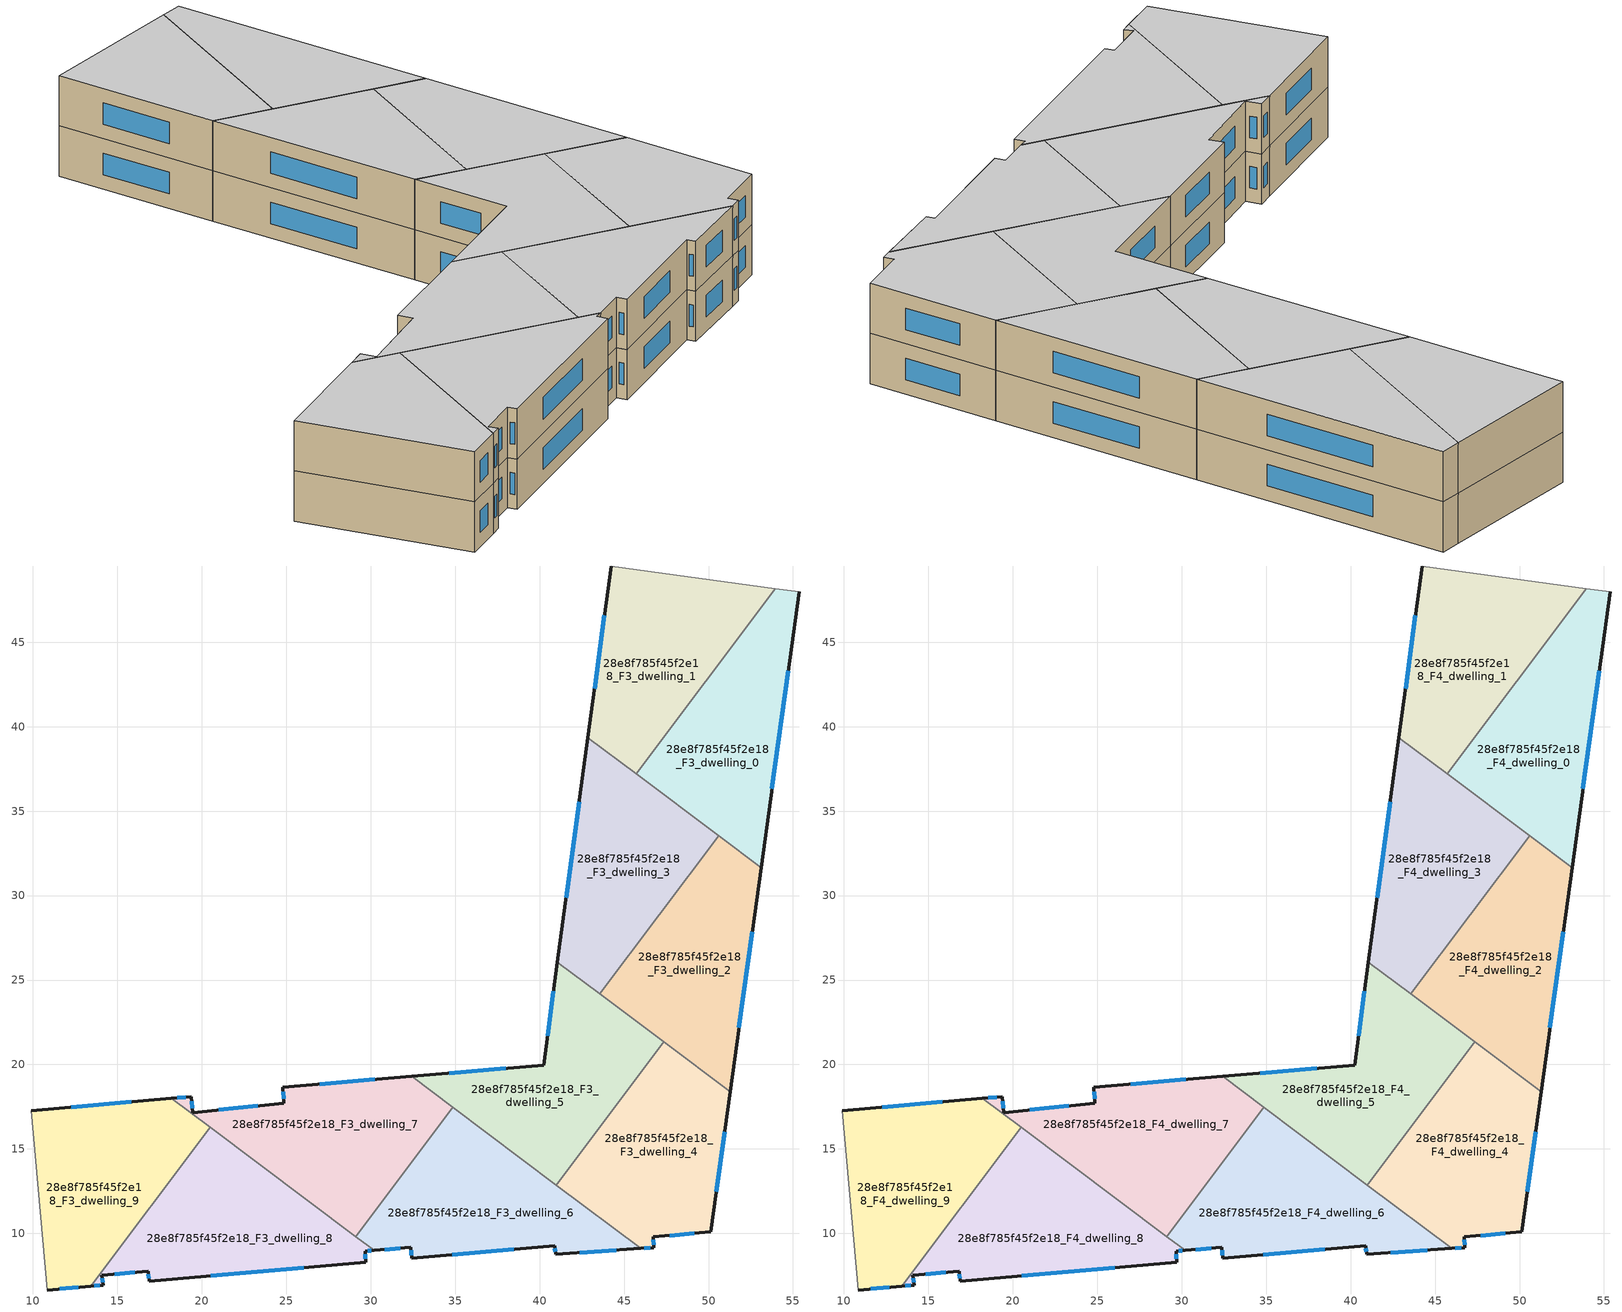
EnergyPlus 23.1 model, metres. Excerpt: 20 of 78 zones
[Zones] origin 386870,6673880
28e8f785f45f2e18_F3_dwelling_0
 floor to 28e8f785f45f2e18_F2_dwelling_0 (EU_floor_Construction): 55.37,47.97 53.11,31.66 45.73,37.2 53.96,48.17 z9
 wall outside (EU_wall_Construction): 53.11,31.66 55.37,47.97 z9:12
 wall to 28e8f785f45f2e18_F3_dwelling_1 (EU_wall_Construction): 53.96,48.17 45.73,37.2 z9:12
 wall adiabatic (EU_wall_Construction): 55.37,47.97 53.96,48.17 z9:12
 wall to 28e8f785f45f2e18_F3_dwelling_3 (EU_wall_Construction): 45.73,37.2 50.59,33.55 z9:12
 wall to 28e8f785f45f2e18_F3_dwelling_2 (EU_wall_Construction): 50.59,33.55 53.11,31.66 z9:12
 window (EU_Window_Construction): 53.76,36.32 54.72,43.31 z9.86:11.14
28e8f785f45f2e18_F3_dwelling_1
 floor to 28e8f785f45f2e18_F2_dwelling_1 (EU_floor_Construction): 53.96,48.17 45.73,37.2 42.86,39.36 44.23,49.51 z9
 wall outside (EU_wall_Construction): 44.23,49.51 42.86,39.36 z9:12
 wall adiabatic (EU_wall_Construction): 53.96,48.17 44.23,49.51 z9:12
 wall to 28e8f785f45f2e18_F3_dwelling_3 (EU_wall_Construction): 42.86,39.36 45.73,37.2 z9:12
 window (EU_Window_Construction): 43.84,46.61 43.25,42.26 z9.86:11.14
28e8f785f45f2e18_F3_dwelling_2
 floor to 28e8f785f45f2e18_F2_dwelling_2 (EU_floor_Construction): 53.11,31.66 51.28,18.39 43.56,24.18 50.59,33.55 z9
 wall outside (EU_wall_Construction): 51.28,18.39 53.11,31.66 z9:12
 wall to 28e8f785f45f2e18_F3_dwelling_3 (EU_wall_Construction): 50.59,33.55 43.56,24.18 z9:12
 wall to 28e8f785f45f2e18_F3_dwelling_4 (EU_wall_Construction): 47.35,21.34 51.28,18.39 z9:12
 wall to 28e8f785f45f2e18_F3_dwelling_5 (EU_wall_Construction): 43.56,24.18 47.35,21.34 z9:12
 window (EU_Window_Construction): 51.8,22.18 52.59,27.87 z9.86:11.14
28e8f785f45f2e18_F3_dwelling_3
 floor to 28e8f785f45f2e18_F2_dwelling_3 (EU_floor_Construction): 50.59,33.55 43.56,24.18 41.06,26.06 42.86,39.36 z9
 wall outside (EU_wall_Construction): 42.86,39.36 41.06,26.06 z9:12
 wall to 28e8f785f45f2e18_F3_dwelling_5 (EU_wall_Construction): 41.06,26.06 43.56,24.18 z9:12
 window (EU_Window_Construction): 42.34,35.56 41.57,29.86 z9.86:11.14
28e8f785f45f2e18_F3_dwelling_4
 floor to 28e8f785f45f2e18_F2_dwelling_4 (EU_floor_Construction): 51.28,18.39 50.13,10.09 46.73,9.79 46.76,9.16 45.99,9.11 40.99,12.86 47.35,21.34 z9
 wall outside (EU_wall_Construction): 45.99,9.11 46.76,9.16 46.73,9.79 50.13,10.09 51.28,18.39 z9:12
 wall to 28e8f785f45f2e18_F3_dwelling_5 (EU_wall_Construction): 47.35,21.34 40.99,12.86 z9:12
 wall to 28e8f785f45f2e18_F3_dwelling_6 (EU_wall_Construction): 40.99,12.86 45.99,9.11 z9:12
 window (EU_Window_Construction): 50.46,12.46 50.95,16.02 / 47.7,9.88 49.16,10 / 46.75,9.34 46.74,9.61 / 46.21,9.12 46.54,9.14 z9.86:11.14
28e8f785f45f2e18_F3_dwelling_5
 floor to 28e8f785f45f2e18_F2_dwelling_5 (EU_floor_Construction): 47.35,21.34 40.99,12.86 32.42,19.3 40.23,19.96 41.06,26.06 z9
 wall outside (EU_wall_Construction): 41.06,26.06 40.23,19.96 32.42,19.3 z9:12
 wall to 28e8f785f45f2e18_F3_dwelling_7 (EU_wall_Construction): 32.42,19.3 34.85,17.47 z9:12
 wall to 28e8f785f45f2e18_F3_dwelling_6 (EU_wall_Construction): 34.85,17.47 40.99,12.86 z9:12
 window (EU_Window_Construction): 40.82,24.32 40.47,21.71 / 38,19.78 34.65,19.49 z9.86:11.14
28e8f785f45f2e18_F3_dwelling_6
 floor to 28e8f785f45f2e18_F2_dwelling_6 (EU_floor_Construction): 45.99,9.11 40.94,8.76 40.89,9.28 32.42,8.54 32.38,9.17 30.2,8.99 29.1,9.82 34.85,17.47 z9
 wall outside (EU_wall_Construction): 30.2,8.99 32.38,9.17 32.42,8.54 40.89,9.28 40.94,8.76 45.99,9.11 z9:12
 wall to 28e8f785f45f2e18_F3_dwelling_7 (EU_wall_Construction): 34.85,17.47 29.1,9.82 z9:12
 wall to 28e8f785f45f2e18_F3_dwelling_8 (EU_wall_Construction): 29.1,9.82 30.2,8.99 z9:12
 window (EU_Window_Construction): 42.39,8.86 44.55,9.01 / 40.9,9.13 40.93,8.91 / 34.84,8.75 38.47,9.07 / 32.39,8.99 32.41,8.72 / 30.82,9.04 31.76,9.12 z9.86:11.14
28e8f785f45f2e18_F3_dwelling_7
 floor to 28e8f785f45f2e18_F2_dwelling_7 (EU_floor_Construction): 34.85,17.47 29.1,9.82 18.21,18 19.38,18.1 19.47,17.15 24.87,17.71 24.8,18.65 32.42,19.3 z9
 wall outside (EU_wall_Construction): 32.42,19.3 24.8,18.65 24.87,17.71 19.47,17.15 19.38,18.1 18.21,18 z9:12
 wall to 28e8f785f45f2e18_F3_dwelling_9 (EU_wall_Construction): 18.21,18 20.49,16.28 z9:12
 wall to 28e8f785f45f2e18_F3_dwelling_8 (EU_wall_Construction): 20.49,16.28 29.1,9.82 z9:12
 window (EU_Window_Construction): 19.04,18.07 18.54,18.03 / 19.44,17.42 19.4,17.83 / 23.33,17.55 21.01,17.31 / 24.82,18.38 24.85,17.98 / 30.24,19.11 26.98,18.84 z9.86:11.14
28e8f785f45f2e18_F3_dwelling_8
 floor to 28e8f785f45f2e18_F2_dwelling_8 (EU_floor_Construction): 30.2,8.99 29.67,8.95 29.7,8.3 16.88,7.18 16.82,7.76 14.07,7.52 14.18,6.94 13.42,6.88 20.49,16.28 z9
 wall outside (EU_wall_Construction): 13.42,6.88 14.18,6.94 14.07,7.52 16.82,7.76 16.88,7.18 29.7,8.3 29.67,8.95 30.2,8.99 z9:12
 wall to 28e8f785f45f2e18_F3_dwelling_9 (EU_wall_Construction): 20.49,16.28 13.42,6.88 z9:12
 window (EU_Window_Construction): 13.64,6.89 13.96,6.92 / 29.82,8.96 30.05,8.98 / 29.69,8.49 29.68,8.77 / 20.54,7.5 26.03,7.98 / 16.84,7.59 16.86,7.34 / 14.86,7.59 16.03,7.69 / 14.15,7.11 14.1,7.35 z9.86:11.14
28e8f785f45f2e18_F3_dwelling_9
 floor to 28e8f785f45f2e18_F2_dwelling_9 (EU_floor_Construction): 20.49,16.28 13.42,6.88 10.84,6.65 9.91,17.25 18.21,18 z9
 wall outside (EU_wall_Construction): 18.21,18 9.91,17.25 / 10.84,6.65 13.42,6.88 z9:12
 wall adiabatic (EU_wall_Construction): 9.91,17.25 10.84,6.65 z9:12
 window (EU_Window_Construction): 15.84,17.78 12.28,17.46 / 11.58,6.71 12.69,6.81 z9.86:11.14
28e8f785f45f2e18_F4_dwelling_0
 floor to 28e8f785f45f2e18_F3_dwelling_0 (EU_floor_Construction): 55.37,47.97 53.11,31.66 45.73,37.2 53.96,48.17 z12
 wall outside (EU_wall_Construction): 53.11,31.66 55.37,47.97 z12:15
 wall to 28e8f785f45f2e18_F4_dwelling_1 (EU_wall_Construction): 53.96,48.17 45.73,37.2 z12:15
 wall adiabatic (EU_wall_Construction): 55.37,47.97 53.96,48.17 z12:15
 wall to 28e8f785f45f2e18_F4_dwelling_3 (EU_wall_Construction): 45.73,37.2 50.59,33.55 z12:15
 wall to 28e8f785f45f2e18_F4_dwelling_2 (EU_wall_Construction): 50.59,33.55 53.11,31.66 z12:15
 window (EU_Window_Construction): 53.76,36.32 54.72,43.31 z12.86:14.14
 ceiling to 28e8f785f45f2e18_F5_dwelling_0 (EU_floor_Construction): 53.11,31.66 55.37,47.97 53.96,48.17 45.73,37.2 z15
28e8f785f45f2e18_F4_dwelling_1
 floor to 28e8f785f45f2e18_F3_dwelling_1 (EU_floor_Construction): 53.96,48.17 45.73,37.2 42.86,39.36 44.23,49.51 z12
 wall outside (EU_wall_Construction): 44.23,49.51 42.86,39.36 z12:15
 wall adiabatic (EU_wall_Construction): 53.96,48.17 44.23,49.51 z12:15
 wall to 28e8f785f45f2e18_F4_dwelling_3 (EU_wall_Construction): 42.86,39.36 45.73,37.2 z12:15
 window (EU_Window_Construction): 43.84,46.61 43.25,42.26 z12.86:14.14
 ceiling to 28e8f785f45f2e18_F5_dwelling_1 (EU_floor_Construction): 45.73,37.2 53.96,48.17 44.23,49.51 42.86,39.36 z15
28e8f785f45f2e18_F4_dwelling_2
 floor to 28e8f785f45f2e18_F3_dwelling_2 (EU_floor_Construction): 53.11,31.66 51.28,18.39 43.56,24.18 50.59,33.55 z12
 wall outside (EU_wall_Construction): 51.28,18.39 53.11,31.66 z12:15
 wall to 28e8f785f45f2e18_F4_dwelling_3 (EU_wall_Construction): 50.59,33.55 43.56,24.18 z12:15
 wall to 28e8f785f45f2e18_F4_dwelling_4 (EU_wall_Construction): 47.35,21.34 51.28,18.39 z12:15
 wall to 28e8f785f45f2e18_F4_dwelling_5 (EU_wall_Construction): 43.56,24.18 47.35,21.34 z12:15
 window (EU_Window_Construction): 51.8,22.18 52.59,27.87 z12.86:14.14
 ceiling to 28e8f785f45f2e18_F5_dwelling_2 (EU_floor_Construction): 51.28,18.39 53.11,31.66 50.59,33.55 43.56,24.18 z15
28e8f785f45f2e18_F4_dwelling_3
 floor to 28e8f785f45f2e18_F3_dwelling_3 (EU_floor_Construction): 50.59,33.55 43.56,24.18 41.06,26.06 42.86,39.36 z12
 wall outside (EU_wall_Construction): 42.86,39.36 41.06,26.06 z12:15
 wall to 28e8f785f45f2e18_F4_dwelling_5 (EU_wall_Construction): 41.06,26.06 43.56,24.18 z12:15
 window (EU_Window_Construction): 42.34,35.56 41.57,29.86 z12.86:14.14
 ceiling to 28e8f785f45f2e18_F5_dwelling_3 (EU_floor_Construction): 43.56,24.18 50.59,33.55 42.86,39.36 41.06,26.06 z15
28e8f785f45f2e18_F4_dwelling_4
 floor to 28e8f785f45f2e18_F3_dwelling_4 (EU_floor_Construction): 51.28,18.39 50.13,10.09 46.73,9.79 46.76,9.16 45.99,9.11 40.99,12.86 47.35,21.34 z12
 wall outside (EU_wall_Construction): 45.99,9.11 46.76,9.16 46.73,9.79 50.13,10.09 51.28,18.39 z12:15
 wall to 28e8f785f45f2e18_F4_dwelling_5 (EU_wall_Construction): 47.35,21.34 40.99,12.86 z12:15
 wall to 28e8f785f45f2e18_F4_dwelling_6 (EU_wall_Construction): 40.99,12.86 45.99,9.11 z12:15
 window (EU_Window_Construction): 50.46,12.46 50.95,16.02 / 47.7,9.88 49.16,10 / 46.75,9.34 46.74,9.61 / 46.21,9.12 46.54,9.14 z12.86:14.14
 ceiling to 28e8f785f45f2e18_F5_dwelling_4 (EU_floor_Construction): 50.13,10.09 51.28,18.39 47.35,21.34 40.99,12.86 45.99,9.11 46.76,9.16 46.73,9.79 z15
28e8f785f45f2e18_F4_dwelling_5
 floor to 28e8f785f45f2e18_F3_dwelling_5 (EU_floor_Construction): 47.35,21.34 40.99,12.86 32.42,19.3 40.23,19.96 41.06,26.06 z12
 wall outside (EU_wall_Construction): 41.06,26.06 40.23,19.96 32.42,19.3 z12:15
 wall to 28e8f785f45f2e18_F4_dwelling_7 (EU_wall_Construction): 32.42,19.3 34.85,17.47 z12:15
 wall to 28e8f785f45f2e18_F4_dwelling_6 (EU_wall_Construction): 34.85,17.47 40.99,12.86 z12:15
 window (EU_Window_Construction): 40.82,24.32 40.47,21.71 / 38,19.78 34.65,19.49 z12.86:14.14
 ceiling to 28e8f785f45f2e18_F5_dwelling_5 (EU_floor_Construction): 40.99,12.86 47.35,21.34 41.06,26.06 40.23,19.96 32.42,19.3 z15
28e8f785f45f2e18_F4_dwelling_6
 floor to 28e8f785f45f2e18_F3_dwelling_6 (EU_floor_Construction): 45.99,9.11 40.94,8.76 40.89,9.28 32.42,8.54 32.38,9.17 30.2,8.99 29.1,9.82 34.85,17.47 z12
 wall outside (EU_wall_Construction): 30.2,8.99 32.38,9.17 32.42,8.54 40.89,9.28 40.94,8.76 45.99,9.11 z12:15
 wall to 28e8f785f45f2e18_F4_dwelling_7 (EU_wall_Construction): 34.85,17.47 29.1,9.82 z12:15
 wall to 28e8f785f45f2e18_F4_dwelling_8 (EU_wall_Construction): 29.1,9.82 30.2,8.99 z12:15
 window (EU_Window_Construction): 42.39,8.86 44.55,9.01 / 40.9,9.13 40.93,8.91 / 34.84,8.75 38.47,9.07 / 32.39,8.99 32.41,8.72 / 30.82,9.04 31.76,9.12 z12.86:14.14
 ceiling to 28e8f785f45f2e18_F5_dwelling_6 (EU_floor_Construction): 45.99,9.11 34.85,17.47 29.1,9.82 30.2,8.99 32.38,9.17 32.42,8.54 40.89,9.28 40.94,8.76 z15
28e8f785f45f2e18_F4_dwelling_7
 floor to 28e8f785f45f2e18_F3_dwelling_7 (EU_floor_Construction): 34.85,17.47 29.1,9.82 18.21,18 19.38,18.1 19.47,17.15 24.87,17.71 24.8,18.65 32.42,19.3 z12
 wall outside (EU_wall_Construction): 32.42,19.3 24.8,18.65 24.87,17.71 19.47,17.15 19.38,18.1 18.21,18 z12:15
 wall to 28e8f785f45f2e18_F4_dwelling_9 (EU_wall_Construction): 18.21,18 20.49,16.28 z12:15
 wall to 28e8f785f45f2e18_F4_dwelling_8 (EU_wall_Construction): 20.49,16.28 29.1,9.82 z12:15
 window (EU_Window_Construction): 19.04,18.07 18.54,18.03 / 19.44,17.42 19.4,17.83 / 23.33,17.55 21.01,17.31 / 24.82,18.38 24.85,17.98 / 30.24,19.11 26.98,18.84 z12.86:14.14
 ceiling to 28e8f785f45f2e18_F5_dwelling_7 (EU_floor_Construction): 29.1,9.82 34.85,17.47 32.42,19.3 24.8,18.65 24.87,17.71 19.47,17.15 19.38,18.1 18.21,18 z15
28e8f785f45f2e18_F4_dwelling_8
 floor to 28e8f785f45f2e18_F3_dwelling_8 (EU_floor_Construction): 30.2,8.99 29.67,8.95 29.7,8.3 16.88,7.18 16.82,7.76 14.07,7.52 14.18,6.94 13.42,6.88 20.49,16.28 z12
 wall outside (EU_wall_Construction): 13.42,6.88 14.18,6.94 14.07,7.52 16.82,7.76 16.88,7.18 29.7,8.3 29.67,8.95 30.2,8.99 z12:15
 wall to 28e8f785f45f2e18_F4_dwelling_9 (EU_wall_Construction): 20.49,16.28 13.42,6.88 z12:15
 window (EU_Window_Construction): 13.64,6.89 13.96,6.92 / 29.82,8.96 30.05,8.98 / 29.69,8.49 29.68,8.77 / 20.54,7.5 26.03,7.98 / 16.84,7.59 16.86,7.34 / 14.86,7.59 16.03,7.69 / 14.15,7.11 14.1,7.35 z12.86:14.14
 ceiling to 28e8f785f45f2e18_F5_dwelling_8 (EU_floor_Construction): 29.7,8.3 29.67,8.95 30.2,8.99 20.49,16.28 13.42,6.88 14.18,6.94 14.07,7.52 16.82,7.76 16.88,7.18 z15
28e8f785f45f2e18_F4_dwelling_9
 floor to 28e8f785f45f2e18_F3_dwelling_9 (EU_floor_Construction): 20.49,16.28 13.42,6.88 10.84,6.65 9.91,17.25 18.21,18 z12
 wall outside (EU_wall_Construction): 18.21,18 9.91,17.25 / 10.84,6.65 13.42,6.88 z12:15
 wall adiabatic (EU_wall_Construction): 9.91,17.25 10.84,6.65 z12:15
 window (EU_Window_Construction): 15.84,17.78 12.28,17.46 / 11.58,6.71 12.69,6.81 z12.86:14.14
 ceiling to 28e8f785f45f2e18_F5_dwelling_9 (EU_floor_Construction): 13.42,6.88 20.49,16.28 18.21,18 9.91,17.25 10.84,6.65 z15
[Building]
EU S2 Campaign: North Axis=0; Terrain=City; Solar Distribution=FullExterior
[Site:Location]
Helsinki-Vantaa.AP: Latitude=60.317; Longitude=24.963; Time Zone=2; Elevation=54.6
[SizingPeriod:WeatherFileDays]
AnnualSizingPeriod: Begin Month=1; Begin Day of Month=1; End Month=12; End Day of Month=31; Day of Week for Start Day=Monday; Use Weather File Daylight Saving Period=No; Use Weather File Rain and Snow Indicators=No
[MATERIAL]
EU_InternalMass_Material: Roughness=MediumRough; Thickness=0.1; Conductivity=1; Density=1800; Specific Heat=900; Thermal Absorptance=0.9; Solar Absorptance=0.7; Visible Absorptance=0.7
[MATERIAL:NOMASS] Roughness=MediumRough; Thermal Absorptance=0.9; Solar Absorptance=0.7; Visible Absorptance=0.7
Name | Thermal Resistance
EU_wall_NoMass | 2.29768
EU_floor_NoMass | 2.06791
[WINDOWMATERIAL:SIMPLEGLAZINGSYSTEM]
EU_Window_SimpleGlazing: UFactor=2.12775; Solar Heat Gain Coefficient=0.7; Visible Transmittance=0.7
[CONSTRUCTION]
EU_wall_Construction: EU_wall_NoMass
EU_floor_Construction: EU_floor_NoMass
EU_Window_Construction: EU_Window_SimpleGlazing
EU_InternalMass_Construction: EU_InternalMass_Material
[ZONE] Type=1; Multiplier=1; Ceiling Height=autocalculate; Floor Area=autocalculate; Part of Total Floor Area=Yes
Name | Volume
28e8f785f45f2e18_F3_dwelling_0; 28e8f785f45f2e18_F4_dwelling_0 | 224.864
28e8f785f45f2e18_F3_dwelling_1; 28e8f785f45f2e18_F4_dwelling_1 | 224.867
28e8f785f45f2e18_F3_dwelling_2; 28e8f785f45f2e18_F4_dwelling_2 | 224.882
28e8f785f45f2e18_F3_dwelling_3; 28e8f785f45f2e18_F4_dwelling_3 | 224.872
28e8f785f45f2e18_F3_dwelling_4; 28e8f785f45f2e18_F4_dwelling_4 | 224.838
28e8f785f45f2e18_F3_dwelling_5; 28e8f785f45f2e18_F4_dwelling_5 | 224.863
28e8f785f45f2e18_F3_dwelling_6; 28e8f785f45f2e18_F4_dwelling_6 | 224.87
28e8f785f45f2e18_F3_dwelling_7; 28e8f785f45f2e18_F4_dwelling_7 | 224.834
28e8f785f45f2e18_F3_dwelling_8; 28e8f785f45f2e18_F4_dwelling_8 | 224.829
28e8f785f45f2e18_F3_dwelling_9; 28e8f785f45f2e18_F4_dwelling_9 | 224.865
[INTERNALMASS] Construction=EU_InternalMass_Construction
Name | Zone or ZoneList | Surface Area
28e8f785f45f2e18_F3_dwelling_0_EU_InternalMass | 28e8f785f45f2e18_F3_dwelling_0 | 74.9546
28e8f785f45f2e18_F3_dwelling_1_EU_InternalMass | 28e8f785f45f2e18_F3_dwelling_1 | 74.9548
28e8f785f45f2e18_F3_dwelling_2_EU_InternalMass | 28e8f785f45f2e18_F3_dwelling_2 | 74.9614
28e8f785f45f2e18_F3_dwelling_3_EU_InternalMass | 28e8f785f45f2e18_F3_dwelling_3 | 74.9564
28e8f785f45f2e18_F3_dwelling_4_EU_InternalMass | 28e8f785f45f2e18_F3_dwelling_4 | 74.9463
28e8f785f45f2e18_F3_dwelling_5_EU_InternalMass | 28e8f785f45f2e18_F3_dwelling_5 | 74.9555
28e8f785f45f2e18_F3_dwelling_6_EU_InternalMass | 28e8f785f45f2e18_F3_dwelling_6 | 74.9554
28e8f785f45f2e18_F3_dwelling_7_EU_InternalMass | 28e8f785f45f2e18_F3_dwelling_7 | 74.9489
28e8f785f45f2e18_F3_dwelling_8_EU_InternalMass | 28e8f785f45f2e18_F3_dwelling_8 | 74.9431
28e8f785f45f2e18_F3_dwelling_9_EU_InternalMass | 28e8f785f45f2e18_F3_dwelling_9 | 74.9544
28e8f785f45f2e18_F4_dwelling_0_EU_InternalMass | 28e8f785f45f2e18_F4_dwelling_0 | 74.9546
28e8f785f45f2e18_F4_dwelling_1_EU_InternalMass | 28e8f785f45f2e18_F4_dwelling_1 | 74.9548
28e8f785f45f2e18_F4_dwelling_2_EU_InternalMass | 28e8f785f45f2e18_F4_dwelling_2 | 74.9614
28e8f785f45f2e18_F4_dwelling_3_EU_InternalMass | 28e8f785f45f2e18_F4_dwelling_3 | 74.9564
28e8f785f45f2e18_F4_dwelling_4_EU_InternalMass | 28e8f785f45f2e18_F4_dwelling_4 | 74.9463
28e8f785f45f2e18_F4_dwelling_5_EU_InternalMass | 28e8f785f45f2e18_F4_dwelling_5 | 74.9555
28e8f785f45f2e18_F4_dwelling_6_EU_InternalMass | 28e8f785f45f2e18_F4_dwelling_6 | 74.9554
28e8f785f45f2e18_F4_dwelling_7_EU_InternalMass | 28e8f785f45f2e18_F4_dwelling_7 | 74.9489
28e8f785f45f2e18_F4_dwelling_8_EU_InternalMass | 28e8f785f45f2e18_F4_dwelling_8 | 74.9431
28e8f785f45f2e18_F4_dwelling_9_EU_InternalMass | 28e8f785f45f2e18_F4_dwelling_9 | 74.9544
[OTHEREQUIPMENT] Fuel Type=Electricity; Design Level Calculation Method=Watts/Area; Power per Zone Floor Area=1; Fraction Latent=0; Fraction Radiant=0; Fraction Lost=0; Carbon Dioxide Generation Rate=0; EndUse Subcategory=EU_Step8_InternalGains
Name | Zone or ZoneList or Space or SpaceList | Schedule
EU_Step8_InternalGain_28e8f785f45f2e18_F3_dwelling_0_f000 | 28e8f785f45f2e18_F3_dwelling_0 | EU_Step8_GainSchedule_28e8f785f45f2e18_F3_dwelling_0_f000
EU_Step8_InternalGain_28e8f785f45f2e18_F3_dwelling_1_f000 | 28e8f785f45f2e18_F3_dwelling_1 | EU_Step8_GainSchedule_28e8f785f45f2e18_F3_dwelling_1_f000
EU_Step8_InternalGain_28e8f785f45f2e18_F3_dwelling_2_f000 | 28e8f785f45f2e18_F3_dwelling_2 | EU_Step8_GainSchedule_28e8f785f45f2e18_F3_dwelling_2_f000
EU_Step8_InternalGain_28e8f785f45f2e18_F3_dwelling_3_f000 | 28e8f785f45f2e18_F3_dwelling_3 | EU_Step8_GainSchedule_28e8f785f45f2e18_F3_dwelling_3_f000
EU_Step8_InternalGain_28e8f785f45f2e18_F3_dwelling_4_f000 | 28e8f785f45f2e18_F3_dwelling_4 | EU_Step8_GainSchedule_28e8f785f45f2e18_F3_dwelling_4_f000
EU_Step8_InternalGain_28e8f785f45f2e18_F3_dwelling_5_f000 | 28e8f785f45f2e18_F3_dwelling_5 | EU_Step8_GainSchedule_28e8f785f45f2e18_F3_dwelling_5_f000
EU_Step8_InternalGain_28e8f785f45f2e18_F3_dwelling_6_f000 | 28e8f785f45f2e18_F3_dwelling_6 | EU_Step8_GainSchedule_28e8f785f45f2e18_F3_dwelling_6_f000
EU_Step8_InternalGain_28e8f785f45f2e18_F3_dwelling_7_f000 | 28e8f785f45f2e18_F3_dwelling_7 | EU_Step8_GainSchedule_28e8f785f45f2e18_F3_dwelling_7_f000
EU_Step8_InternalGain_28e8f785f45f2e18_F3_dwelling_8_f000 | 28e8f785f45f2e18_F3_dwelling_8 | EU_Step8_GainSchedule_28e8f785f45f2e18_F3_dwelling_8_f000
EU_Step8_InternalGain_28e8f785f45f2e18_F3_dwelling_9_f000 | 28e8f785f45f2e18_F3_dwelling_9 | EU_Step8_GainSchedule_28e8f785f45f2e18_F3_dwelling_9_f000
EU_Step8_InternalGain_28e8f785f45f2e18_F4_dwelling_0_f000 | 28e8f785f45f2e18_F4_dwelling_0 | EU_Step8_GainSchedule_28e8f785f45f2e18_F4_dwelling_0_f000
EU_Step8_InternalGain_28e8f785f45f2e18_F4_dwelling_1_f000 | 28e8f785f45f2e18_F4_dwelling_1 | EU_Step8_GainSchedule_28e8f785f45f2e18_F4_dwelling_1_f000
EU_Step8_InternalGain_28e8f785f45f2e18_F4_dwelling_2_f000 | 28e8f785f45f2e18_F4_dwelling_2 | EU_Step8_GainSchedule_28e8f785f45f2e18_F4_dwelling_2_f000
EU_Step8_InternalGain_28e8f785f45f2e18_F4_dwelling_3_f000 | 28e8f785f45f2e18_F4_dwelling_3 | EU_Step8_GainSchedule_28e8f785f45f2e18_F4_dwelling_3_f000
EU_Step8_InternalGain_28e8f785f45f2e18_F4_dwelling_4_f000 | 28e8f785f45f2e18_F4_dwelling_4 | EU_Step8_GainSchedule_28e8f785f45f2e18_F4_dwelling_4_f000
EU_Step8_InternalGain_28e8f785f45f2e18_F4_dwelling_5_f000 | 28e8f785f45f2e18_F4_dwelling_5 | EU_Step8_GainSchedule_28e8f785f45f2e18_F4_dwelling_5_f000
EU_Step8_InternalGain_28e8f785f45f2e18_F4_dwelling_6_f000 | 28e8f785f45f2e18_F4_dwelling_6 | EU_Step8_GainSchedule_28e8f785f45f2e18_F4_dwelling_6_f000
EU_Step8_InternalGain_28e8f785f45f2e18_F4_dwelling_7_f000 | 28e8f785f45f2e18_F4_dwelling_7 | EU_Step8_GainSchedule_28e8f785f45f2e18_F4_dwelling_7_f000
EU_Step8_InternalGain_28e8f785f45f2e18_F4_dwelling_8_f000 | 28e8f785f45f2e18_F4_dwelling_8 | EU_Step8_GainSchedule_28e8f785f45f2e18_F4_dwelling_8_f000
EU_Step8_InternalGain_28e8f785f45f2e18_F4_dwelling_9_f000 | 28e8f785f45f2e18_F4_dwelling_9 | EU_Step8_GainSchedule_28e8f785f45f2e18_F4_dwelling_9_f000
[ZONEVENTILATION:DESIGNFLOWRATE] Schedule=EU_AlwaysOn; Design Flow Rate Calculation Method=AirChanges/Hour; Air Changes per Hour=0.580295; Ventilation Type=Natural; Fan Pressure Rise=0; Fan Total Efficiency=1; Constant Term Coefficient=1; Temperature Term Coefficient=0; Velocity Term Coefficient=0; Velocity Squared Term Coefficient=0; Minimum Indoor Temperature=-100; Maximum Indoor Temperature=100; Delta Temperature=-100; Minimum Outdoor Temperature=-100; Maximum Outdoor Temperature=100; Maximum Wind Speed=40
Name | Zone or ZoneList or Space or SpaceList
EU_ConstantAir_28e8f785f45f2e18_F3_dwelling_0 | 28e8f785f45f2e18_F3_dwelling_0
EU_ConstantAir_28e8f785f45f2e18_F3_dwelling_1 | 28e8f785f45f2e18_F3_dwelling_1
EU_ConstantAir_28e8f785f45f2e18_F3_dwelling_2 | 28e8f785f45f2e18_F3_dwelling_2
EU_ConstantAir_28e8f785f45f2e18_F3_dwelling_3 | 28e8f785f45f2e18_F3_dwelling_3
EU_ConstantAir_28e8f785f45f2e18_F3_dwelling_4 | 28e8f785f45f2e18_F3_dwelling_4
EU_ConstantAir_28e8f785f45f2e18_F3_dwelling_5 | 28e8f785f45f2e18_F3_dwelling_5
EU_ConstantAir_28e8f785f45f2e18_F3_dwelling_6 | 28e8f785f45f2e18_F3_dwelling_6
EU_ConstantAir_28e8f785f45f2e18_F3_dwelling_7 | 28e8f785f45f2e18_F3_dwelling_7
EU_ConstantAir_28e8f785f45f2e18_F3_dwelling_8 | 28e8f785f45f2e18_F3_dwelling_8
EU_ConstantAir_28e8f785f45f2e18_F3_dwelling_9 | 28e8f785f45f2e18_F3_dwelling_9
EU_ConstantAir_28e8f785f45f2e18_F4_dwelling_0 | 28e8f785f45f2e18_F4_dwelling_0
EU_ConstantAir_28e8f785f45f2e18_F4_dwelling_1 | 28e8f785f45f2e18_F4_dwelling_1
EU_ConstantAir_28e8f785f45f2e18_F4_dwelling_2 | 28e8f785f45f2e18_F4_dwelling_2
EU_ConstantAir_28e8f785f45f2e18_F4_dwelling_3 | 28e8f785f45f2e18_F4_dwelling_3
EU_ConstantAir_28e8f785f45f2e18_F4_dwelling_4 | 28e8f785f45f2e18_F4_dwelling_4
EU_ConstantAir_28e8f785f45f2e18_F4_dwelling_5 | 28e8f785f45f2e18_F4_dwelling_5
EU_ConstantAir_28e8f785f45f2e18_F4_dwelling_6 | 28e8f785f45f2e18_F4_dwelling_6
EU_ConstantAir_28e8f785f45f2e18_F4_dwelling_7 | 28e8f785f45f2e18_F4_dwelling_7
EU_ConstantAir_28e8f785f45f2e18_F4_dwelling_8 | 28e8f785f45f2e18_F4_dwelling_8
EU_ConstantAir_28e8f785f45f2e18_F4_dwelling_9 | 28e8f785f45f2e18_F4_dwelling_9
[HVACTEMPLATE:THERMOSTAT] Constant Heating Setpoint=20; Constant Cooling Setpoint=50
EU_HeatOnly_28e8f785f45f2e18_F0_dwelling_0; EU_HeatOnly_28e8f785f45f2e18_F0_dwelling_1; EU_HeatOnly_28e8f785f45f2e18_F0_dwelling_2; EU_HeatOnly_28e8f785f45f2e18_F0_dwelling_3; EU_HeatOnly_28e8f785f45f2e18_F0_dwelling_4; EU_HeatOnly_28e8f785f45f2e18_F0_dwelling_5; EU_HeatOnly_28e8f785f45f2e18_F0_dwelling_6; EU_HeatOnly_28e8f785f45f2e18_F0_dwelling_7; EU_HeatOnly_28e8f785f45f2e18_F0_dwelling_8; EU_HeatOnly_28e8f785f45f2e18_F0_dwelling_9; EU_HeatOnly_28e8f785f45f2e18_F1_dwelling_0; EU_HeatOnly_28e8f785f45f2e18_F1_dwelling_1; EU_HeatOnly_28e8f785f45f2e18_F1_dwelling_2; EU_HeatOnly_28e8f785f45f2e18_F1_dwelling_3; EU_HeatOnly_28e8f785f45f2e18_F1_dwelling_4; EU_HeatOnly_28e8f785f45f2e18_F1_dwelling_5; EU_HeatOnly_28e8f785f45f2e18_F1_dwelling_6; EU_HeatOnly_28e8f785f45f2e18_F1_dwelling_7; EU_HeatOnly_28e8f785f45f2e18_F1_dwelling_8; EU_HeatOnly_28e8f785f45f2e18_F1_dwelling_9; EU_HeatOnly_28e8f785f45f2e18_F2_dwelling_0; EU_HeatOnly_28e8f785f45f2e18_F2_dwelling_1; EU_HeatOnly_28e8f785f45f2e18_F2_dwelling_2; EU_HeatOnly_28e8f785f45f2e18_F2_dwelling_3; EU_HeatOnly_28e8f785f45f2e18_F2_dwelling_4; EU_HeatOnly_28e8f785f45f2e18_F2_dwelling_5; EU_HeatOnly_28e8f785f45f2e18_F2_dwelling_6; EU_HeatOnly_28e8f785f45f2e18_F2_dwelling_7; EU_HeatOnly_28e8f785f45f2e18_F2_dwelling_8; EU_HeatOnly_28e8f785f45f2e18_F2_dwelling_9; EU_HeatOnly_28e8f785f45f2e18_F3_dwelling_0; EU_HeatOnly_28e8f785f45f2e18_F3_dwelling_1; EU_HeatOnly_28e8f785f45f2e18_F3_dwelling_2; EU_HeatOnly_28e8f785f45f2e18_F3_dwelling_3; EU_HeatOnly_28e8f785f45f2e18_F3_dwelling_4; EU_HeatOnly_28e8f785f45f2e18_F3_dwelling_5; EU_HeatOnly_28e8f785f45f2e18_F3_dwelling_6; EU_HeatOnly_28e8f785f45f2e18_F3_dwelling_7; EU_HeatOnly_28e8f785f45f2e18_F3_dwelling_8; EU_HeatOnly_28e8f785f45f2e18_F3_dwelling_9; EU_HeatOnly_28e8f785f45f2e18_F4_dwelling_0; EU_HeatOnly_28e8f785f45f2e18_F4_dwelling_1; EU_HeatOnly_28e8f785f45f2e18_F4_dwelling_2; EU_HeatOnly_28e8f785f45f2e18_F4_dwelling_3; EU_HeatOnly_28e8f785f45f2e18_F4_dwelling_4; EU_HeatOnly_28e8f785f45f2e18_F4_dwelling_5; EU_HeatOnly_28e8f785f45f2e18_F4_dwelling_6; EU_HeatOnly_28e8f785f45f2e18_F4_dwelling_7; EU_HeatOnly_28e8f785f45f2e18_F4_dwelling_8; EU_HeatOnly_28e8f785f45f2e18_F4_dwelling_9; EU_HeatOnly_28e8f785f45f2e18_F5_dwelling_0; EU_HeatOnly_28e8f785f45f2e18_F5_dwelling_1; EU_HeatOnly_28e8f785f45f2e18_F5_dwelling_2; EU_HeatOnly_28e8f785f45f2e18_F5_dwelling_3; EU_HeatOnly_28e8f785f45f2e18_F5_dwelling_4; EU_HeatOnly_28e8f785f45f2e18_F5_dwelling_5; EU_HeatOnly_28e8f785f45f2e18_F5_dwelling_6; EU_HeatOnly_28e8f785f45f2e18_F5_dwelling_7; EU_HeatOnly_28e8f785f45f2e18_F5_dwelling_8; EU_HeatOnly_28e8f785f45f2e18_F5_dwelling_9; EU_HeatOnly_28e8f785f45f2e18_F6_dwelling_0; EU_HeatOnly_28e8f785f45f2e18_F6_dwelling_1; EU_HeatOnly_28e8f785f45f2e18_F6_dwelling_2; EU_HeatOnly_28e8f785f45f2e18_F6_dwelling_3; EU_HeatOnly_28e8f785f45f2e18_F6_dwelling_4; EU_HeatOnly_28e8f785f45f2e18_F6_dwelling_5; EU_HeatOnly_28e8f785f45f2e18_F6_dwelling_6; EU_HeatOnly_28e8f785f45f2e18_F6_dwelling_7; EU_HeatOnly_28e8f785f45f2e18_F6_dwelling_8; EU_HeatOnly_28e8f785f45f2e18_F7_dwelling_0; EU_HeatOnly_28e8f785f45f2e18_F7_dwelling_1; EU_HeatOnly_28e8f785f45f2e18_F7_dwelling_2; EU_HeatOnly_28e8f785f45f2e18_F7_dwelling_3; EU_HeatOnly_28e8f785f45f2e18_F7_dwelling_4; EU_HeatOnly_28e8f785f45f2e18_F7_dwelling_5; EU_HeatOnly_28e8f785f45f2e18_F7_dwelling_6; EU_HeatOnly_28e8f785f45f2e18_F7_dwelling_7; EU_HeatOnly_28e8f785f45f2e18_F7_dwelling_8
[HVACTEMPLATE:ZONE:IDEALLOADSAIRSYSTEM] System Availability Schedule=EU_AlwaysOn; Maximum Heating Supply Air Temperature=50; Minimum Cooling Supply Air Temperature=13; Maximum Heating Supply Air Humidity Ratio=0.0156; Minimum Cooling Supply Air Humidity Ratio=0.0077; Heating Limit=NoLimit; Cooling Limit=NoLimit; Heating Availability Schedule=EU_AlwaysOn; Cooling Availability Schedule=EU_CoolingOff; Dehumidification Control Type=ConstantSensibleHeatRatio; Cooling Sensible Heat Ratio=0.7; Dehumidification Setpoint=60; Humidification Control Type=None; Humidification Setpoint=30; Outdoor Air Method=None; Outdoor Air Flow Rate per Person=0.00944; Outdoor Air Flow Rate per Zone Floor Area=0; Outdoor Air Flow Rate per Zone=0; Demand Controlled Ventilation Type=None; Outdoor Air Economizer Type=NoEconomizer; Heat Recovery Type=None; Sensible Heat Recovery Effectiveness=0.7; Latent Heat Recovery Effectiveness=0.65
Name | Template Thermostat
28e8f785f45f2e18_F3_dwelling_0 | EU_HeatOnly_28e8f785f45f2e18_F3_dwelling_0
28e8f785f45f2e18_F3_dwelling_1 | EU_HeatOnly_28e8f785f45f2e18_F3_dwelling_1
28e8f785f45f2e18_F3_dwelling_2 | EU_HeatOnly_28e8f785f45f2e18_F3_dwelling_2
28e8f785f45f2e18_F3_dwelling_3 | EU_HeatOnly_28e8f785f45f2e18_F3_dwelling_3
28e8f785f45f2e18_F3_dwelling_4 | EU_HeatOnly_28e8f785f45f2e18_F3_dwelling_4
28e8f785f45f2e18_F3_dwelling_5 | EU_HeatOnly_28e8f785f45f2e18_F3_dwelling_5
28e8f785f45f2e18_F3_dwelling_6 | EU_HeatOnly_28e8f785f45f2e18_F3_dwelling_6
28e8f785f45f2e18_F3_dwelling_7 | EU_HeatOnly_28e8f785f45f2e18_F3_dwelling_7
28e8f785f45f2e18_F3_dwelling_8 | EU_HeatOnly_28e8f785f45f2e18_F3_dwelling_8
28e8f785f45f2e18_F3_dwelling_9 | EU_HeatOnly_28e8f785f45f2e18_F3_dwelling_9
28e8f785f45f2e18_F4_dwelling_0 | EU_HeatOnly_28e8f785f45f2e18_F4_dwelling_0
28e8f785f45f2e18_F4_dwelling_1 | EU_HeatOnly_28e8f785f45f2e18_F4_dwelling_1
28e8f785f45f2e18_F4_dwelling_2 | EU_HeatOnly_28e8f785f45f2e18_F4_dwelling_2
28e8f785f45f2e18_F4_dwelling_3 | EU_HeatOnly_28e8f785f45f2e18_F4_dwelling_3
28e8f785f45f2e18_F4_dwelling_4 | EU_HeatOnly_28e8f785f45f2e18_F4_dwelling_4
28e8f785f45f2e18_F4_dwelling_5 | EU_HeatOnly_28e8f785f45f2e18_F4_dwelling_5
28e8f785f45f2e18_F4_dwelling_6 | EU_HeatOnly_28e8f785f45f2e18_F4_dwelling_6
28e8f785f45f2e18_F4_dwelling_7 | EU_HeatOnly_28e8f785f45f2e18_F4_dwelling_7
28e8f785f45f2e18_F4_dwelling_8 | EU_HeatOnly_28e8f785f45f2e18_F4_dwelling_8
28e8f785f45f2e18_F4_dwelling_9 | EU_HeatOnly_28e8f785f45f2e18_F4_dwelling_9
[SIZING:ZONE] Zone Cooling Design Supply Air Temperature Input Method=SupplyAirTemperature; Zone Cooling Design Supply Air Temperature=13; Zone Heating Design Supply Air Temperature Input Method=SupplyAirTemperature; Zone Heating Design Supply Air Temperature=50; Zone Cooling Design Supply Air Humidity Ratio=0.008; Zone Heating Design Supply Air Humidity Ratio=0.008; Cooling Design Air Flow Method=DesignDay; Cooling Design Air Flow Rate=0; Cooling Minimum Air Flow per Zone Floor Area=0.000762; Cooling Minimum Air Flow=0; Cooling Minimum Air Flow Fraction=0.2; Heating Design Air Flow Method=DesignDay; Heating Design Air Flow Rate=0; Heating Maximum Air Flow per Zone Floor Area=0.002032; Heating Maximum Air Flow=0.141576; Heating Maximum Air Flow Fraction=0.3; Account for Dedicated Outdoor Air System=No; Dedicated Outdoor Air System Control Strategy=NeutralSupplyAir; Dedicated Outdoor Air Low Setpoint Temperature for Design=autosize; Dedicated Outdoor Air High Setpoint Temperature for Design=autosize; Zone Load Sizing Method=Sensible Load Only No Latent Load; Zone Latent Cooling Design Supply Air Humidity Ratio Input Method=HumidityRatioDifference; Zone Cooling Design Supply Air Humidity Ratio Difference=0.005; Zone Latent Heating Design Supply Air Humidity Ratio Input Method=HumidityRatioDifference; Zone Humidification Design Supply Air Humidity Ratio Difference=0.005
28e8f785f45f2e18_F3_dwelling_0; 28e8f785f45f2e18_F3_dwelling_1; 28e8f785f45f2e18_F3_dwelling_2; 28e8f785f45f2e18_F3_dwelling_3; 28e8f785f45f2e18_F3_dwelling_4; 28e8f785f45f2e18_F3_dwelling_5; 28e8f785f45f2e18_F3_dwelling_6; 28e8f785f45f2e18_F3_dwelling_7; 28e8f785f45f2e18_F3_dwelling_8; 28e8f785f45f2e18_F3_dwelling_9; 28e8f785f45f2e18_F4_dwelling_0; 28e8f785f45f2e18_F4_dwelling_1; 28e8f785f45f2e18_F4_dwelling_2; 28e8f785f45f2e18_F4_dwelling_3; 28e8f785f45f2e18_F4_dwelling_4; 28e8f785f45f2e18_F4_dwelling_5; 28e8f785f45f2e18_F4_dwelling_6; 28e8f785f45f2e18_F4_dwelling_7; 28e8f785f45f2e18_F4_dwelling_8; 28e8f785f45f2e18_F4_dwelling_9
[SCHEDULE:CONSTANT]
Name | Hourly Value
EU_AlwaysOn | 1
EU_CoolingOff | 0
[SCHEDULE:FILE] Column Number=1; Rows to Skip at Top=0; Number of Hours of Data=8760; Column Separator=Comma; Interpolate to Timestep=No; Minutes per Item=60; Adjust Schedule for Daylight Savings=Yes
Name | File
EU_Step8_GainSchedule_28e8f785f45f2e18_F3_dwelling_0_f000 | ../../schedules/28e8f785f45f2e18/28e8f785f45f2e18_F3_dwelling_0_f000_gain.csv
EU_Step8_GainSchedule_28e8f785f45f2e18_F3_dwelling_1_f000 | ../../schedules/28e8f785f45f2e18/28e8f785f45f2e18_F3_dwelling_1_f000_gain.csv
EU_Step8_GainSchedule_28e8f785f45f2e18_F3_dwelling_2_f000 | ../../schedules/28e8f785f45f2e18/28e8f785f45f2e18_F3_dwelling_2_f000_gain.csv
EU_Step8_GainSchedule_28e8f785f45f2e18_F3_dwelling_3_f000 | ../../schedules/28e8f785f45f2e18/28e8f785f45f2e18_F3_dwelling_3_f000_gain.csv
EU_Step8_GainSchedule_28e8f785f45f2e18_F3_dwelling_4_f000 | ../../schedules/28e8f785f45f2e18/28e8f785f45f2e18_F3_dwelling_4_f000_gain.csv
EU_Step8_GainSchedule_28e8f785f45f2e18_F3_dwelling_5_f000 | ../../schedules/28e8f785f45f2e18/28e8f785f45f2e18_F3_dwelling_5_f000_gain.csv
EU_Step8_GainSchedule_28e8f785f45f2e18_F3_dwelling_6_f000 | ../../schedules/28e8f785f45f2e18/28e8f785f45f2e18_F3_dwelling_6_f000_gain.csv
EU_Step8_GainSchedule_28e8f785f45f2e18_F3_dwelling_7_f000 | ../../schedules/28e8f785f45f2e18/28e8f785f45f2e18_F3_dwelling_7_f000_gain.csv
EU_Step8_GainSchedule_28e8f785f45f2e18_F3_dwelling_8_f000 | ../../schedules/28e8f785f45f2e18/28e8f785f45f2e18_F3_dwelling_8_f000_gain.csv
EU_Step8_GainSchedule_28e8f785f45f2e18_F3_dwelling_9_f000 | ../../schedules/28e8f785f45f2e18/28e8f785f45f2e18_F3_dwelling_9_f000_gain.csv
EU_Step8_GainSchedule_28e8f785f45f2e18_F4_dwelling_0_f000 | ../../schedules/28e8f785f45f2e18/28e8f785f45f2e18_F4_dwelling_0_f000_gain.csv
EU_Step8_GainSchedule_28e8f785f45f2e18_F4_dwelling_1_f000 | ../../schedules/28e8f785f45f2e18/28e8f785f45f2e18_F4_dwelling_1_f000_gain.csv
EU_Step8_GainSchedule_28e8f785f45f2e18_F4_dwelling_2_f000 | ../../schedules/28e8f785f45f2e18/28e8f785f45f2e18_F4_dwelling_2_f000_gain.csv
EU_Step8_GainSchedule_28e8f785f45f2e18_F4_dwelling_3_f000 | ../../schedules/28e8f785f45f2e18/28e8f785f45f2e18_F4_dwelling_3_f000_gain.csv
EU_Step8_GainSchedule_28e8f785f45f2e18_F4_dwelling_4_f000 | ../../schedules/28e8f785f45f2e18/28e8f785f45f2e18_F4_dwelling_4_f000_gain.csv
EU_Step8_GainSchedule_28e8f785f45f2e18_F4_dwelling_5_f000 | ../../schedules/28e8f785f45f2e18/28e8f785f45f2e18_F4_dwelling_5_f000_gain.csv
EU_Step8_GainSchedule_28e8f785f45f2e18_F4_dwelling_6_f000 | ../../schedules/28e8f785f45f2e18/28e8f785f45f2e18_F4_dwelling_6_f000_gain.csv
EU_Step8_GainSchedule_28e8f785f45f2e18_F4_dwelling_7_f000 | ../../schedules/28e8f785f45f2e18/28e8f785f45f2e18_F4_dwelling_7_f000_gain.csv
EU_Step8_GainSchedule_28e8f785f45f2e18_F4_dwelling_8_f000 | ../../schedules/28e8f785f45f2e18/28e8f785f45f2e18_F4_dwelling_8_f000_gain.csv
EU_Step8_GainSchedule_28e8f785f45f2e18_F4_dwelling_9_f000 | ../../schedules/28e8f785f45f2e18/28e8f785f45f2e18_F4_dwelling_9_f000_gain.csv
